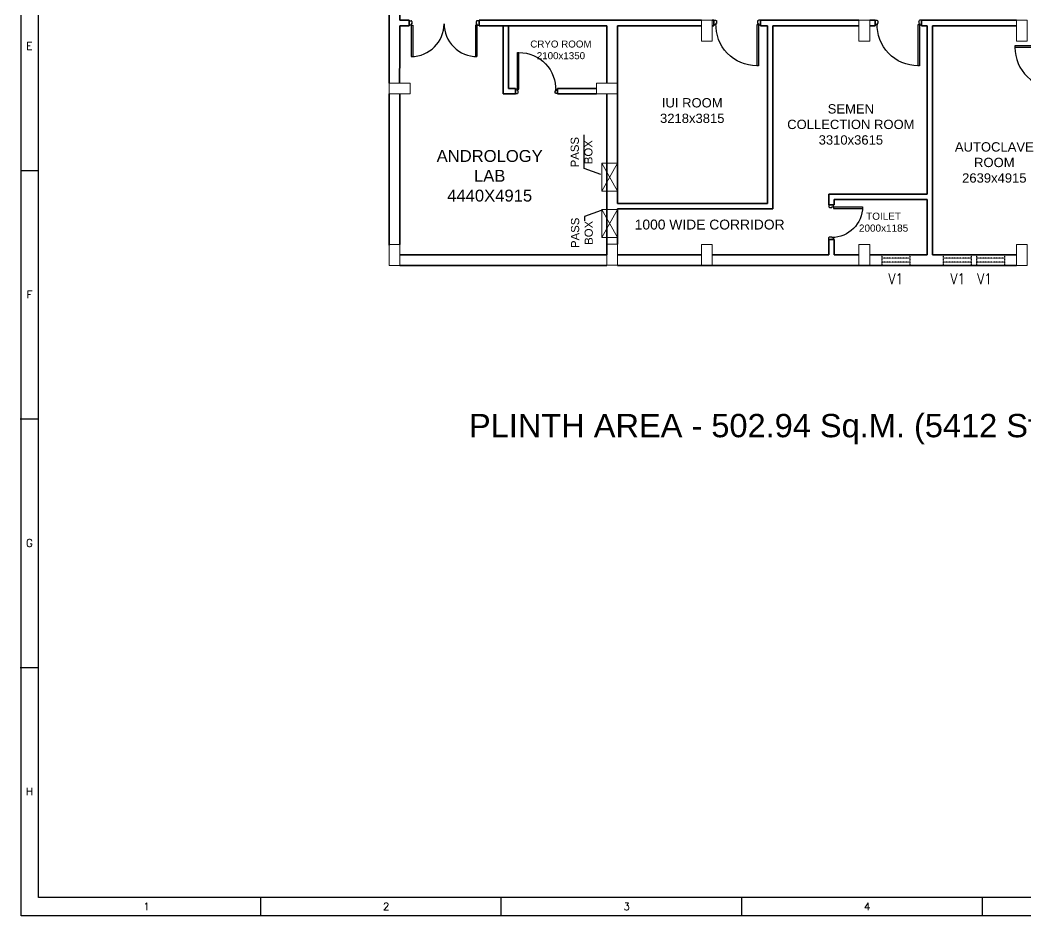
# Model space of a CAD drawing. Extents: x 2733443 to 3206532, y -1516114 to -1264405.
# Drawn here: x 2982526 to 3004107, y -1389320 to -1370105 of the extents above; entities that cross this region are included whole.
import ezdxf
from ezdxf.enums import TextEntityAlignment as Align

# ---------------------------------------------------------------- set-up
doc = ezdxf.new("R2010")
doc.units = 0
doc.header["$MEASUREMENT"] = 0
doc.linetypes.add('1', pattern=[0, 0, 0])
doc.linetypes.add('HIDDEN', pattern=[0.375, 0.25, -0.125])
doc.layers.get('0').update_dxf_attribs({"color": 250, "linetype": '1'})
for name, color, linetype, lineweight in [('Column', 162, 'Continuous', 13), ('WALL', 7, '1', 35), ('WIN', 151, 'Continuous', 9)]:
    doc.layers.add(name, color=color, linetype=linetype, lineweight=lineweight)
for name, color, linetype in [('DOOR', 40, 'Continuous'), ('TEXT', 5, '1'), ('TITLE', 7, 'Continuous'), ('V1', 7, 'Continuous')]:
    doc.layers.add(name, color=color, linetype=linetype)
doc.styles.add('ARIAL', font='arial.ttf')
doc.styles.add('ROMANS', font='romans.shx')
doc.dimstyles.new('TEXT', dxfattribs={"dimscale": 0, "dimtxt": 500, "dimasz": 100, "dimexe": 75, "dimexo": 100, "dimgap": 50, "dimtad": 0, "dimdec": 0, "dimzin": 0, "dimdsep": 46, "dimtxsty": 'ARIAL', "dimblk": 'OBLIQUE', "dimcen": 0.09, "dimdle": 100, "dimclrd": 256, "dimclre": 256, "dimclrt": 6, "dimadec": 0, "dimazin": 0, "dimtfac": 1, "dimtdec": 0, "dimtofl": 0, "dimtmove": 2, "dimatfit": 3, "dimfxl": 1, "dimfrac": 2, "dimtolj": 1, "dimtzin": 0, "dimarcsym": 0})

# ---------------------------------------------------------------- blocks, each defined once
blk = doc.blocks.new('_Oblique')
at = {"color": 0, "linetype": 'ByBlock', "lineweight": -2}
blk.add_line((-0.5, -0.5), (0.5, 0.5), dxfattribs=at)
blk = doc.blocks.new('A$C1BA14061')
at = {"layer": 'TITLE', "color": 7}
for p, q in [((0, -140464), (0, 0)), ((203982, -140464), (0, -140464))]:
    blk.add_line(p, q, dxfattribs=at)
at = {"layer": 'TITLE'}
for p, q in [((1204, -139174), (1204, -1290)), ((202692, -139174), (1204, -139174))]:
    blk.add_line(p, q, dxfattribs=at)
at = {"layer": 'TITLE', "color": 0}
for p, q in [((0, -87790), (1204, -87790)), ((-86, -105348), (1204, -105348)), ((-86, -122906), (1204, -122906)), ((16920, -140464), (16920, -139174)), ((33925, -140464), (33925, -139174)), ((50931, -140464), (50931, -139174)), ((67937, -140464), (67937, -139174))]:
    blk.add_line(p, q, dxfattribs=at)
at = {"layer": 'TITLE', "color": 0, "style": 'ROMANS', "width": 1}
for s, p in [('E', (573, -78997)), ('F', (573, -96555)), ('G', (573, -114113)), ('H', (573, -131671)), ('1', (8852, -139799)), ('2', (25785, -139799)), ('3', (42791, -139799)), ('4', (59796, -139799))]:
    blk.add_text(s, height=535, dxfattribs=at).set_placement(p, align=Align.MIDDLE)
blk = doc.blocks.new('A$C19B8274B')
at = {"layer": 'DOOR'}
for p, q in [((-45, 925), (-80, 925)), ((-80, 50), (-80, 925)), ((-45, 50), (-45, 925)), ((-45, 50), (-80, 50)), ((-955, -50), (-955, -47.5)), ((-940, -35), (-942.5, -35)), ((-60, -35), (-57.5, -35)), ((-45, -50), (-45, -47.5))]:
    blk.add_line(p, q, dxfattribs=at)
for points in [[(-940, 15), (-955, 15), (-955, 50), (-1000, 50), (-1000, -50), (-955, -50)], [(-940, -35), (-940, 15)], [(-60, 15), (-45, 15), (-45, 50), (0, 50), (0, -50), (-45, -50)], [(-60, -35), (-60, 15)]]:
    blk.add_lwpolyline(points, dxfattribs=at)
at = {"layer": 'DOOR', "color": 145}
blk.add_arc((-80, 50), 875, 90, 182.29244, dxfattribs=at)
at = {"layer": 'DOOR'}
for centre, start, end in [((-955, -35), 270, 0), ((-45, -35), 180, 270)]:
    blk.add_arc(centre, 12.5, start, end, dxfattribs=at)
blk = doc.blocks.new('750')
at = {"layer": 'DOOR'}
for p, q in [((-50, 705), (-47.5, 705)), ((-35, 690), (-35, 692.5)), ((-50, 45), (-47.5, 45)), ((-35, 60), (-35, 57.5)), ((50, 45), (50, 80)), ((50, 80), (675, 80)), ((50, 45), (675, 45)), ((675, 45), (675, 80))]:
    blk.add_line(p, q, dxfattribs=at)
for points in [[(15, 690), (15, 705), (50, 705), (50, 750), (-50, 750), (-50, 705)], [(-35, 690), (15, 690)], [(15, 60), (15, 45), (50, 45), (50, 0), (-50, 0), (-50, 45)], [(-35, 60), (15, 60)]]:
    blk.add_lwpolyline(points, dxfattribs=at)
for centre, start, end in [((-35, 705), 180, 270), ((-35, 45), 90, 180)]:
    blk.add_arc(centre, 12.5, start, end, dxfattribs=at)
at = {"layer": 'DOOR', "color": 145}
blk.add_arc((15, 45), 660, 0, 90, dxfattribs=at)
blk = doc.blocks.new('ddoor')
at = {"layer": 'DOOR', "lineweight": 25}
for p, q in [((50, 0), (-50, 0)), ((-50, 0), (-50, -45)), ((50, -45), (50, 0)), ((-50, -45), (-47, -45)), ((-35, -60), (-35, -57)), ((-35, -60), (15, -60)), ((15, -60), (15, -45)), ((15, -45), (50, -45)), ((50, -45), (720, -45)), ((50, -45), (50, -80)), ((50, -80), (720, -80)), ((-50, -1500), (-50, -1455)), ((-50, -1455), (-47, -1455)), ((50, -1500), (-50, -1500)), ((50, -1500), (-50, -1500)), ((-35, -1440), (-35, -1442)), ((-35, -1440), (15, -1440)), ((15, -1440), (15, -1455)), ((15, -1455), (50, -1455)), ((50, -1420), (720, -1420)), ((50, -1455), (50, -1420)), ((50, -1455), (720, -1455)), ((50, -1455), (50, -1500))]:
    blk.add_line(p, q, dxfattribs=at)
for centre, start, end in [((-35, -45), 180, 270), ((-35, -1455), 90, 180)]:
    blk.add_arc(centre, 12.5, start, end, dxfattribs=at)
at = {"layer": 'DOOR', "color": 146, "lineweight": 25, "true_color": 0x105689}
for centre, start, end in [((15, -45), 270, 0), ((15, -1455), 0, 90)]:
    blk.add_arc(centre, 705, start, end, dxfattribs=at)

msp = doc.modelspace()

# ---------------------------------------------------------------- linework, layer by layer
at = {"layer": 'Column'}
for points in [[(2997143.265, -1370109.7761), (2997373.265, -1370109.7761), (2997373.265, -1370559.7761), (2997143.265, -1370559.7761)], [(3000524.9317, -1370109.7761), (3000754.9317, -1370109.7761), (3000754.9317, -1370559.7761), (3000524.9317, -1370559.7761)], [(3003906.5984, -1370109.7761), (3004136.5984, -1370109.7761), (3004136.5984, -1370559.7761), (3003906.5984, -1370559.7761)], [(2990893.3491, -1371459.7761), (2990893.3491, -1371689.7761), (2990443.3491, -1371689.7761), (2990443.3491, -1371459.7761)], [(2995343.265, -1371459.7761), (2995343.265, -1371689.7761), (2994893.265, -1371689.7761), (2994893.265, -1371459.7761)], [(2990443.3491, -1374919.7761), (2990673.3491, -1374919.7761), (2990673.3491, -1375369.7761), (2990443.3491, -1375369.7761)], [(2995113.265, -1374914.7761), (2995343.265, -1374914.7761), (2995343.265, -1375364.7761), (2995113.265, -1375364.7761)], [(2997143.265, -1374919.7761), (2997373.265, -1374919.7761), (2997373.265, -1375369.7761), (2997143.265, -1375369.7761)], [(3000524.9317, -1374919.7761), (3000754.9317, -1374919.7761), (3000754.9317, -1375369.7761), (3000524.9317, -1375369.7761)], [(3003906.5984, -1374919.7761), (3004136.5984, -1374919.7761), (3004136.5984, -1375369.7761), (3003906.5984, -1375369.7761)]]:
    msp.add_lwpolyline(points, close=True, dxfattribs=at)
at = {"layer": 'V1', "linetype": 'HIDDEN', "ltscale": 0.5}
for p, q in [((3001616.1205, -1375139.7761), (3001016.1205, -1375139.7761)), ((3001016.1205, -1375139.7761), (3001016.1205, -1375369.7761)), ((3001616.1205, -1375139.7761), (3001616.1205, -1375369.7761)), ((3002931.2031, -1375139.7761), (3002331.2031, -1375139.7761)), ((3002331.2031, -1375139.7761), (3002331.2031, -1375369.7761)), ((3002931.2031, -1375139.7761), (3002931.2031, -1375369.7761)), ((3003648.8024, -1375139.7761), (3003048.8024, -1375139.7761)), ((3003048.8024, -1375139.7761), (3003048.8024, -1375369.7761)), ((3003648.8024, -1375139.7761), (3003648.8024, -1375369.7761)), ((3001616.1205, -1375214.7761), (3001016.1205, -1375214.7761)), ((3001616.1205, -1375294.7761), (3001016.1205, -1375294.7761)), ((3002931.2031, -1375214.7761), (3002331.2031, -1375214.7761)), ((3002931.2031, -1375294.7761), (3002331.2031, -1375294.7761)), ((3003648.8024, -1375214.7761), (3003048.8024, -1375214.7761)), ((3003648.8024, -1375294.7761), (3003048.8024, -1375294.7761)), ((3001616.1205, -1375369.7761), (3001016.1205, -1375369.7761)), ((3002931.2031, -1375369.7761), (3002331.2031, -1375369.7761)), ((3003648.8024, -1375369.7761), (3003048.8024, -1375369.7761))]:
    msp.add_line(p, q, dxfattribs=at)
at = {"layer": 'WALL'}
for p, q in [((2990443.3491, -1368124.7761), (2990443.3491, -1371459.7761)), ((2990673.3491, -1368124.7761), (2990673.3491, -1370109.7761)), ((2990873.3491, -1370109.7761), (2990673.3491, -1370109.7761)), ((2990873.3491, -1370109.7761), (2990873.3491, -1370224.7761)), ((2992373.3491, -1370109.7761), (2992373.3491, -1370224.7761)), ((2994938.3491, -1370109.7761), (2992373.3491, -1370109.7761)), ((2995343.265, -1370109.7761), (2994938.3491, -1370109.7761)), ((2997143.265, -1370109.7761), (2995343.265, -1370109.7761)), ((2997411.265, -1370109.7761), (2997373.265, -1370109.7761)), ((2997411.265, -1370224.7761), (2997411.265, -1370109.7761)), ((2999343.4367, -1370109.7761), (2998411.265, -1370109.7761)), ((2998411.265, -1370224.7761), (2998411.265, -1370109.7761)), ((2999343.4367, -1370109.7761), (3000524.9317, -1370109.7761)), ((3000869.9317, -1370109.7761), (3000754.9317, -1370109.7761)), ((3000754.9317, -1370109.7761), (3000869.9317, -1370109.7761)), ((3000869.9317, -1370109.7761), (3000869.9317, -1370224.7761)), ((3001894.265, -1370109.7761), (3001869.9317, -1370109.7761)), ((3001869.9317, -1370224.7761), (3001869.9317, -1370109.7761)), ((3002099.9317, -1370109.7761), (3001894.265, -1370109.7761)), ((3002249.9317, -1370109.7761), (3002099.9317, -1370109.7761)), ((3003906.5984, -1370109.7761), (3002249.9317, -1370109.7761)), ((2990673.3491, -1370224.7761), (2990673.3491, -1370824.7761)), ((2990873.3491, -1370224.7761), (2990673.3491, -1370224.7761)), ((2993173.3491, -1370224.7761), (2992373.3491, -1370224.7761)), ((2992893.265, -1371689.7761), (2992893.265, -1370224.7761)), ((2993008.265, -1371574.7761), (2993008.265, -1370224.7761)), ((2994938.3491, -1370224.7761), (2993173.3491, -1370224.7761)), ((2995113.265, -1370224.7761), (2994938.3491, -1370224.7761)), ((2995113.265, -1370224.7761), (2995113.265, -1371459.7761)), ((2995343.265, -1370224.7761), (2995343.265, -1373954.7761)), ((2997143.265, -1370224.7761), (2995343.265, -1370224.7761)), ((2997411.265, -1370224.7761), (2997373.265, -1370224.7761)), ((2998561.265, -1370224.7761), (2998411.265, -1370224.7761)), ((2998561.265, -1370224.7761), (2998561.265, -1374039.7761)), ((2998676.265, -1370224.7761), (2998676.265, -1374154.7761)), ((2999458.4367, -1370224.7761), (2998676.265, -1370224.7761)), ((2999458.4367, -1370224.7761), (3000524.9317, -1370224.7761)), ((3000869.9317, -1370224.7761), (3000754.9317, -1370224.7761)), ((3001869.9317, -1370224.7761), (3001984.9317, -1370224.7761)), ((3001984.9317, -1370224.7761), (3001984.9317, -1373839.7761)), ((3002249.9317, -1370224.7761), (3002099.9317, -1370224.7761)), ((3002099.9317, -1370224.7761), (3002099.9317, -1372704.7761)), ((3003906.5984, -1370224.7761), (3002249.9317, -1370224.7761)), ((2990673.3491, -1370824.7761), (2990668.3491, -1371459.7761)), ((2990443.3491, -1371689.7761), (2990443.3491, -1374929.4601)), ((2990673.3491, -1371689.7761), (2990673.3491, -1374919.7761)), ((2993158.265, -1371689.7761), (2992893.265, -1371689.7761)), ((2993158.265, -1371574.7761), (2993008.265, -1371574.7761)), ((2993008.265, -1371574.7761), (2993158.265, -1371574.7761)), ((2993158.265, -1371574.7761), (2993158.265, -1371689.7761)), ((2994058.265, -1371574.776), (2994058.265, -1371689.776)), ((2994893.265, -1371574.7761), (2994058.265, -1371574.7761)), ((2994058.265, -1371689.776), (2994893.265, -1371689.776)), ((2995113.265, -1371689.7761), (2995113.265, -1375139.7761)), ((3002099.9317, -1372704.7761), (3002099.9317, -1375139.7761)), ((2999876.265, -1373839.7761), (2999876.265, -1373954.7761)), ((2999876.265, -1373839.7761), (3001984.9317, -1373839.7761)), ((2999876.265, -1373849.7761), (2999876.265, -1374064.7761)), ((2995343.265, -1373954.7761), (2995343.265, -1374039.7761)), ((2998561.265, -1374039.7761), (2995343.265, -1374039.7761)), ((2999876.265, -1374064.7761), (2999991.265, -1374064.7761)), ((2999991.265, -1374064.7761), (2999991.265, -1373954.7761)), ((2999991.265, -1373954.7761), (3001984.9317, -1373954.7761)), ((3001984.9317, -1373954.7761), (3001984.9317, -1375139.7761)), ((2995343.265, -1374154.7761), (2995343.265, -1374914.7761)), ((2995343.265, -1374154.7761), (2998676.265, -1374154.7761)), ((2999876.265, -1375139.7761), (2999876.265, -1374814.7761)), ((2999876.265, -1374814.7761), (2999991.265, -1374814.7761)), ((2999991.265, -1374814.7761), (2999991.265, -1375139.7761)), ((2990673.3491, -1375139.7761), (2995113.265, -1375139.7761)), ((2997143.265, -1375139.7761), (2995343.265, -1375139.7761)), ((2999343.4367, -1375139.7761), (2997373.265, -1375139.7761)), ((2999876.265, -1375139.7761), (2999343.4367, -1375139.7761)), ((3000524.9317, -1375139.7761), (2999991.265, -1375139.7761)), ((3001984.9317, -1375139.7761), (3000754.9317, -1375139.7761)), ((3002406.5984, -1375139.7761), (3002099.9317, -1375139.7761)), ((3003906.5984, -1375139.7761), (3002406.5984, -1375139.7761)), ((2990673.3491, -1375369.7761), (2995113.265, -1375369.7761)), ((3003906.5984, -1375369.7761), (2995343.265, -1375369.7761)), ((3003906.5984, -1375369.7761), (2997373.265, -1375369.7761))]:
    msp.add_line(p, q, dxfattribs=at)
at = {"layer": 'WIN', "color": 8, "linetype": 'Continuous'}
for p, q in [((2995340.6249, -1373776.6141), (2995010.6249, -1373177.4309)), ((2995010.6249, -1373776.6141), (2995340.6249, -1373177.4309)), ((2995340.3062, -1374766.5759), (2995010.3062, -1374167.3928)), ((2995010.3062, -1374766.5759), (2995340.3062, -1374167.3928))]:
    msp.add_line(p, q, dxfattribs=at)
at = {"layer": 'WIN', "linetype": 'Continuous'}
for points in [[(2995010.6249, -1373776.6141), (2995340.6249, -1373776.6141), (2995340.6249, -1373177.4309), (2995010.6249, -1373177.4309)], [(2995010.3062, -1374766.5759), (2995340.3062, -1374766.5759), (2995340.3062, -1374167.3928), (2995010.3062, -1374167.3928)]]:
    msp.add_lwpolyline(points, close=True, dxfattribs=at)

# ---------------------------------------------------------------- block references
at = {"layer": 'DOOR', "linetype": 'Continuous', "xscale": -1, "rotation": 180}
for p in [(2998411.265, -1370159.7761), (3001869.9317, -1370159.7761)]:
    msp.add_blockref('A$C19B8274B', p, dxfattribs=at)
at = {"layer": 'DOOR', "linetype": 'Continuous', "rotation": 89.99999999999999}
msp.add_blockref('A$C19B8274B', (3004796.0984, -1370609.7761), dxfattribs=at)
at = {"layer": 'DOOR', "linetype": 'Continuous', "xscale": -0.9, "yscale": 0.9, "zscale": 0.9}
msp.add_blockref('A$C19B8274B', (2993158.265, -1371632.2761), dxfattribs=at)
at = {"layer": 'DOOR', "xscale": -1, "rotation": 180}
msp.add_blockref('750', (2999926.265, -1374064.7761), dxfattribs=at)
at = {"layer": 'TITLE', "xscale": 0.3035552556082519, "yscale": 0.3035553943041123, "zscale": 0.3035553665695551}
msp.add_blockref('A$C1BA14061', (2982551.6742, -1346681.9547), dxfattribs=at)
at = {"layer": 'WALL', "rotation": 270}
msp.add_blockref('ddoor', (2992373.3491, -1370167.2761), dxfattribs=at)

# ---------------------------------------------------------------- texts
at = {"layer": 'TEXT', "style": 'ARIAL'}
msp.add_text('1000 WIDE CORRIDOR', height=212.5, dxfattribs=at).set_placement((2997320.9295, -1374660.6736), align=Align.BOTTOM_CENTER)
at = {"layer": 'TEXT', "attachment_point": 5, "style": 'ARIAL'}
for s, insert, char_height, width in [('CRYO ROOM 2100x1350', (2994129.9881, -1370744.3874), 150, 2091.40159), ('IUI ROOM 3218x3815', (2996947.4779, -1372046.83), 200, 2091.40159), ('SEMEN COLLECTION ROOM 3310x3615', (3000351.2955, -1372343.5078), 200, 2732.422793), ('AUTOCLAVE\\PROOM\\P2639x4915', (3003429.4894, -1373159.7911), 200, 1382.810368), ('ANDROLOGY LAB 4440X4915', (2992601.1789, -1373446.4235), 255, 2454.157572), ('TOILET\\P2000x1185', (3001053.1135, -1374440.196), 153, 1626.955662), ('PLINTH AREA - 502.94 Sq.M. (5412 Sft.)', (2998561.7722, -1378878.6348), 500, 16142.689333)]:
    msp.add_mtext(s, dxfattribs=dict(at, insert=insert, char_height=char_height, width=width))
at = {"layer": 'TEXT', "linetype": 'Continuous', "char_height": 175, "width": 1149.249659, "attachment_point": 5, "rotation": 90, "style": 'ARIAL'}
for insert in [(2994574.0097, -1372937.8745, -101230.7692), (2994581.1624, -1374668.3883, -101230.7692)]:
    msp.add_mtext('PASS BOX', dxfattribs=dict(at, insert=insert))
at = {"layer": 'V1', "color": 7, "style": 'ROMANS', "width": 0.85}
for p in [(3001317.3587, -1375768.7979), (3002645.3372, -1375768.7979), (3003222.0994, -1375768.7979)]:
    msp.add_text('V1', height=230, dxfattribs=at).set_placement(p, align=Align.CENTER)

# ---------------------------------------------------------------- leaders
at = {"layer": 'WIN', "color": 8, "linetype": 'Continuous'}
for points in [[(2994984.1138, -1373415.7497, -101230.7692), (2994631.2532, -1373286.3446, -101230.7692), (2994631.2532, -1372568.5774, -101230.7692)], [(2994991.2665, -1374190.5132, -101230.7692), (2994638.4059, -1374319.9182, -101230.7692), (2994638.4059, -1374409.6391, -101230.7692)]]:
    msp.add_leader(points, dimstyle='TEXT', override={"dimscale": 1, "dimtxt": 200, "dimasz": 50, "dimfxl": 0.18}, dxfattribs=at)

doc.saveas('drawing.dxf')
